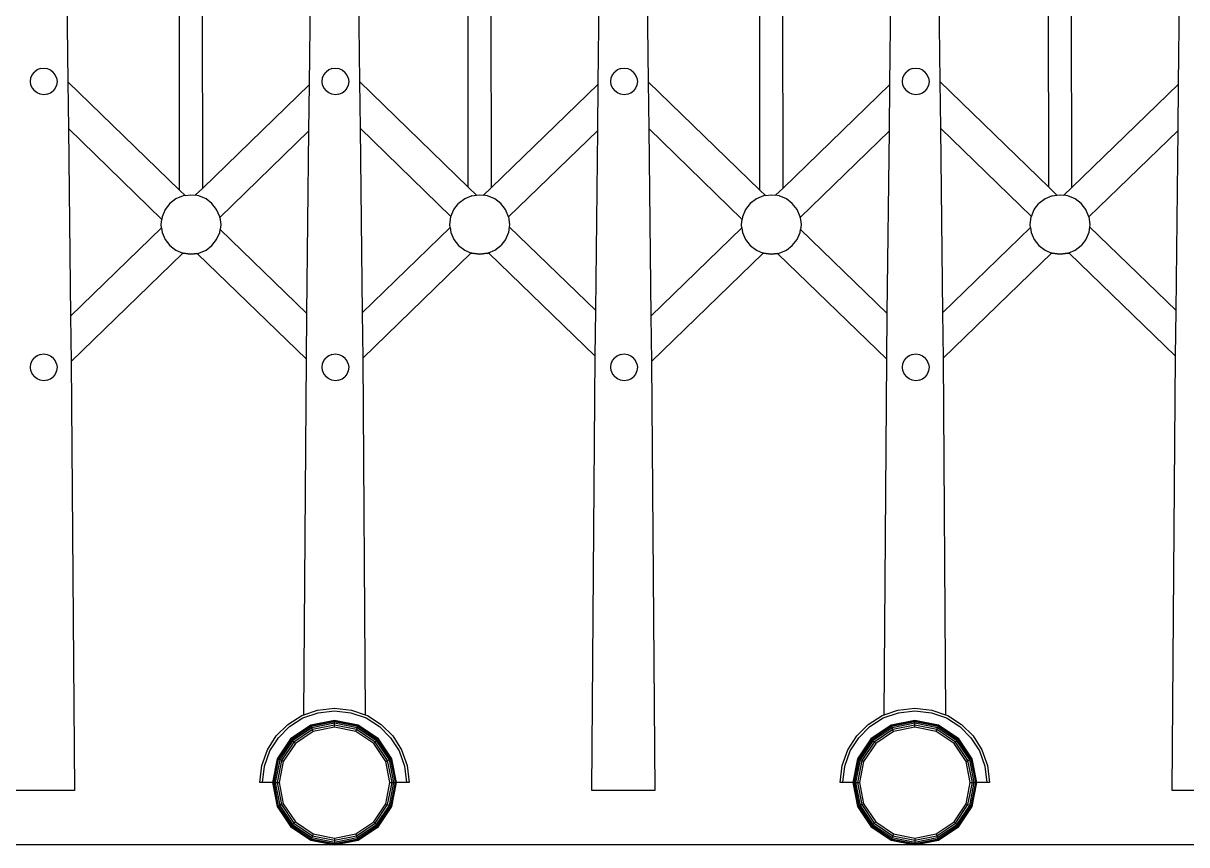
# Model space of a CAD drawing. Extents: x -4210259 to 293730, y -7499 to 868879.
# Drawn here: x -2197521 to -2196470, y 490267 to 491009 of the extents above; entities that cross this region are included whole.
import ezdxf

# ---------------------------------------------------------------- set-up
doc = ezdxf.new("R2010")
doc.units = 0
doc.header["$LTSCALE"] = 1000
doc.header["$MEASUREMENT"] = 0
doc.layers.add('A-SFCE', color=30, linetype='Continuous')

# ---------------------------------------------------------------- blocks, each defined once
blk = doc.blocks.new('A$C4A4B1E4B')
at = {"color": 250}
for p, q in [((-1060.9, 610.1), (-1061, 916.4)), ((-1040.1, 609.6), (-1040.2, 916.8)), ((-536.8, 610.1), (-536.9, 916.4)), ((-516, 609.6), (-516.1, 916.8)), ((-1321.6, 607.3), (-1321.7, 913.7)), ((-1300.8, 609.2), (-1300.9, 913.9)), ((-797.5, 607.3), (-797.6, 913.7)), ((-776.7, 609.2), (-776.8, 913.9)), ((-1160.5, 820), (-1159.2, 705.4)), ((-943.6, 703.2), (-942.2, 821.8)), ((-636.4, 820), (-635.1, 705.4)), ((-419.5, 703.2), (-418.1, 821.8)), ((-1423.8, 814.7), (-1422.6, 705.1)), ((-1204.3, 702.7), (-1203, 819)), ((-899.7, 814.7), (-898.5, 705.1)), ((-680.2, 702.7), (-678.9, 819)), ((-1450.4, 715.9), (-1452.8, 714)), ((-1447.5, 717.1), (-1450.4, 715.9)), ((-1447.5, 717.1), (-1444.3, 717.5)), ((-1444.3, 717.5), (-1441.1, 717.1)), ((-1441.1, 717.1), (-1438.2, 715.9)), ((-1438.2, 715.9), (-1435.8, 714)), ((-1187, 715.9), (-1189.4, 714)), ((-1184.1, 717.1), (-1187, 715.9)), ((-1184.1, 717.1), (-1180.9, 717.5)), ((-1180.9, 717.5), (-1177.8, 717.1)), ((-1177.8, 717.1), (-1174.9, 715.9)), ((-1174.9, 715.9), (-1172.4, 714)), ((-926.3, 715.9), (-928.7, 714)), ((-923.4, 717.1), (-926.3, 715.9)), ((-923.4, 717.1), (-920.2, 717.5)), ((-920.2, 717.5), (-917, 717.1)), ((-917, 717.1), (-914.1, 715.9)), ((-914.1, 715.9), (-911.7, 714)), ((-662.9, 715.9), (-665.3, 714)), ((-660, 717.1), (-662.9, 715.9)), ((-660, 717.1), (-656.8, 717.5)), ((-656.8, 717.5), (-653.6, 717.1)), ((-653.6, 717.1), (-650.8, 715.9)), ((-650.8, 715.9), (-648.3, 714)), ((-1456.3, 705.5), (-1455.9, 708.7)), ((-1455.9, 702.3), (-1456.3, 705.5)), ((-1455.9, 708.7), (-1454.7, 711.6)), ((-1454.7, 711.6), (-1452.8, 714)), ((-1433.9, 711.6), (-1435.8, 714)), ((-1432.7, 708.7), (-1433.9, 711.6)), ((-1432.7, 708.7), (-1432.3, 705.5)), ((-1432.3, 705.5), (-1432.7, 702.3)), ((-1422.6, 705.1), (-1321.6, 607.3)), ((-1422.6, 705.1), (-1422.1, 662.9)), ((-1193, 705.5), (-1192.5, 708.7)), ((-1192.5, 702.3), (-1193, 705.5)), ((-1192.5, 708.7), (-1191.3, 711.6)), ((-1191.3, 711.6), (-1189.4, 714)), ((-1170.6, 711.6), (-1172.4, 714)), ((-1169.3, 708.7), (-1170.6, 711.6)), ((-1169.3, 708.7), (-1168.9, 705.5)), ((-1168.9, 705.5), (-1169.3, 702.3)), ((-1159.2, 705.4), (-1060.9, 610.1)), ((-1159.2, 705.4), (-1158.7, 663.2)), ((-932.2, 705.5), (-931.8, 708.7)), ((-931.8, 702.3), (-932.2, 705.5)), ((-931.8, 708.7), (-930.6, 711.6)), ((-930.6, 711.6), (-928.7, 714)), ((-909.8, 711.6), (-911.7, 714)), ((-908.6, 708.7), (-909.8, 711.6)), ((-908.6, 708.7), (-908.2, 705.5)), ((-908.2, 705.5), (-908.6, 702.3)), ((-898.5, 705.1), (-797.5, 607.3)), ((-898.5, 705.1), (-898, 662.9)), ((-668.9, 705.5), (-668.4, 708.7)), ((-668.4, 702.3), (-668.9, 705.5)), ((-668.4, 708.7), (-667.2, 711.6)), ((-667.2, 711.6), (-665.3, 714)), ((-646.5, 711.6), (-648.3, 714)), ((-645.2, 708.7), (-646.5, 711.6)), ((-645.2, 708.7), (-644.8, 705.5)), ((-644.8, 705.5), (-645.2, 702.3)), ((-635.1, 705.4), (-536.8, 610.1)), ((-635.1, 705.4), (-634.6, 663.2)), ((-1455.9, 702.3), (-1454.7, 699.5)), ((-1454.7, 699.5), (-1452.8, 697)), ((-1450.4, 695.1), (-1452.8, 697)), ((-1447.5, 693.9), (-1450.4, 695.1)), ((-1444.3, 693.5), (-1447.5, 693.9)), ((-1441.1, 693.9), (-1444.3, 693.5)), ((-1441.1, 693.9), (-1438.2, 695.1)), ((-1438.2, 695.1), (-1435.8, 697)), ((-1433.9, 699.5), (-1435.8, 697)), ((-1432.7, 702.3), (-1433.9, 699.5)), ((-1300.8, 609.2), (-1204.3, 702.7)), ((-1204.8, 660.9), (-1204.3, 702.7)), ((-1192.5, 702.3), (-1191.3, 699.5)), ((-1191.3, 699.5), (-1189.4, 697)), ((-1187, 695.1), (-1189.4, 697)), ((-1184.1, 693.9), (-1187, 695.1)), ((-1180.9, 693.5), (-1184.1, 693.9)), ((-1177.8, 693.9), (-1180.9, 693.5)), ((-1177.8, 693.9), (-1174.9, 695.1)), ((-1174.9, 695.1), (-1172.4, 697)), ((-1170.6, 699.5), (-1172.4, 697)), ((-1169.3, 702.3), (-1170.6, 699.5)), ((-1040.1, 609.6), (-943.6, 703.2)), ((-944, 661.3), (-943.6, 703.2)), ((-931.8, 702.3), (-930.6, 699.5)), ((-930.6, 699.5), (-928.7, 697)), ((-926.3, 695.1), (-928.7, 697)), ((-923.4, 693.9), (-926.3, 695.1)), ((-920.2, 693.5), (-923.4, 693.9)), ((-917, 693.9), (-920.2, 693.5)), ((-917, 693.9), (-914.1, 695.1)), ((-914.1, 695.1), (-911.7, 697)), ((-909.8, 699.5), (-911.7, 697)), ((-908.6, 702.3), (-909.8, 699.5)), ((-776.7, 609.2), (-680.2, 702.7)), ((-680.7, 660.9), (-680.2, 702.7)), ((-668.4, 702.3), (-667.2, 699.5)), ((-667.2, 699.5), (-665.3, 697)), ((-662.9, 695.1), (-665.3, 697)), ((-660, 693.9), (-662.9, 695.1)), ((-656.8, 693.5), (-660, 693.9)), ((-653.6, 693.9), (-656.8, 693.5)), ((-653.6, 693.9), (-650.8, 695.1)), ((-650.8, 695.1), (-648.3, 697)), ((-646.5, 699.5), (-648.3, 697)), ((-645.2, 702.3), (-646.5, 699.5)), ((-516, 609.6), (-419.5, 703.2)), ((-419.9, 661.3), (-419.5, 703.2)), ((-1337.6, 581), (-1422.1, 662.9)), ((-1422.1, 662.9), (-1420.1, 493.5)), ((-1076.6, 583.5), (-1158.7, 663.2)), ((-1158.7, 663.2), (-1156.8, 496.5)), ((-813.5, 581), (-898, 662.9)), ((-898, 662.9), (-896, 493.5)), ((-552.4, 583.5), (-634.6, 663.2)), ((-634.6, 663.2), (-632.7, 496.5)), ((-1204.8, 660.9), (-1285.4, 582.8)), ((-1206.7, 495.9), (-1204.8, 660.9)), ((-944, 661.3), (-1024.7, 583.2)), ((-945.9, 498.7), (-944, 661.3)), ((-680.7, 660.9), (-761.2, 582.8)), ((-682.6, 495.9), (-680.7, 660.9)), ((-419.9, 661.3), (-500.6, 583.2)), ((-421.8, 498.7), (-419.9, 661.3)), ((-1060.9, 610.1), (-1053.4, 602.8)), ((-1040.1, 609.6), (-1047.2, 602.7)), ((-536.8, 610.1), (-529.3, 602.8)), ((-516, 609.6), (-523.1, 602.7)), ((-1325, 599.5), (-1330.4, 595.3)), ((-1318.5, 602.2), (-1325, 599.5)), ((-1321.6, 607.3), (-1316.7, 602.5)), ((-1316.7, 602.5), (-1318.5, 602.2)), ((-1316.7, 602.5), (-1311.4, 603.2)), ((-1311.4, 603.2), (-1307.5, 602.7)), ((-1307.5, 602.7), (-1300.8, 609.2)), ((-1304.2, 602.2), (-1307.5, 602.7)), ((-1297.8, 599.5), (-1304.2, 602.2)), ((-1292.4, 595.3), (-1297.8, 599.5)), ((-1064.2, 599.5), (-1069.7, 595.3)), ((-1057.8, 602.2), (-1064.2, 599.5)), ((-1057.8, 602.2), (-1053.4, 602.8)), ((-1053.4, 602.8), (-1050.6, 603.2)), ((-1050.6, 603.2), (-1047.2, 602.7)), ((-1043.5, 602.2), (-1047.2, 602.7)), ((-1037.1, 599.5), (-1043.5, 602.2)), ((-1031.6, 595.3), (-1037.1, 599.5)), ((-800.8, 599.5), (-806.3, 595.3)), ((-794.4, 602.2), (-800.8, 599.5)), ((-797.5, 607.3), (-792.6, 602.5)), ((-792.6, 602.5), (-794.4, 602.2)), ((-792.6, 602.5), (-787.3, 603.2)), ((-787.3, 603.2), (-783.4, 602.7)), ((-783.4, 602.7), (-776.7, 609.2)), ((-780.1, 602.2), (-783.4, 602.7)), ((-773.7, 599.5), (-780.1, 602.2)), ((-768.3, 595.3), (-773.7, 599.5)), ((-540.1, 599.5), (-545.6, 595.3)), ((-533.7, 602.2), (-540.1, 599.5)), ((-533.7, 602.2), (-529.3, 602.8)), ((-529.3, 602.8), (-526.5, 603.2)), ((-526.5, 603.2), (-523.1, 602.7)), ((-519.4, 602.2), (-523.1, 602.7)), ((-513, 599.5), (-519.4, 602.2)), ((-507.5, 595.3), (-513, 599.5)), ((-1334.6, 589.9), (-1337.3, 583.4)), ((-1330.4, 595.3), (-1334.6, 589.9)), ((-1288.2, 589.9), (-1292.4, 595.3)), ((-1285.4, 583.4), (-1288.2, 589.9)), ((-1076.6, 583.5), (-1073.9, 589.9)), ((-1073.9, 589.9), (-1069.7, 595.3)), ((-1027.4, 589.9), (-1031.6, 595.3)), ((-1024.7, 583.4), (-1027.4, 589.9)), ((-810.5, 589.9), (-813.2, 583.4)), ((-806.3, 595.3), (-810.5, 589.9)), ((-764, 589.9), (-768.3, 595.3)), ((-761.3, 583.4), (-764, 589.9)), ((-552.4, 583.5), (-549.8, 589.9)), ((-549.8, 589.9), (-545.6, 595.3)), ((-503.3, 589.9), (-507.5, 595.3)), ((-500.6, 583.4), (-503.3, 589.9)), ((-1338.3, 576.3), (-1337.6, 581)), ((-1337.3, 583.4), (-1337.6, 581)), ((-1285.4, 582.8), (-1285.4, 583.4)), ((-1285.4, 582.8), (-1284.5, 576.3)), ((-1077.5, 576.3), (-1076.6, 583.4)), ((-1076.6, 583.4), (-1076.6, 583.5)), ((-1024.7, 583.2), (-1024.7, 583.4)), ((-1024.7, 583.2), (-1023.7, 576.3)), ((-814.2, 576.3), (-813.5, 581)), ((-813.2, 583.4), (-813.5, 581)), ((-761.2, 582.8), (-761.3, 583.4)), ((-761.2, 582.8), (-760.4, 576.3)), ((-553.4, 576.3), (-552.5, 583.4)), ((-552.5, 583.4), (-552.4, 583.5)), ((-500.6, 583.2), (-500.6, 583.4)), ((-500.6, 583.2), (-499.6, 576.3)), ((-1420.1, 493.5), (-1337.9, 573.2)), ((-1338.3, 576.1), (-1338.3, 576.3)), ((-1338.3, 576), (-1338.3, 576.1)), ((-1337.9, 573.3), (-1338.3, 576.1)), ((-1337.9, 573.2), (-1338.3, 576)), ((-1337.9, 573.2), (-1337.9, 573.3)), ((-1337.9, 573.3), (-1337.3, 569.2)), ((-1337.3, 569.2), (-1334.6, 562.7)), ((-1288.2, 562.7), (-1285.4, 569.2)), ((-1285.4, 569.2), (-1285.1, 571.8)), ((-1284.5, 576.1), (-1285.1, 571.8)), ((-1285.1, 571.8), (-1285, 571.8)), ((-1284.5, 576), (-1285, 571.8)), ((-1285, 571.8), (-1206.7, 495.9)), ((-1284.5, 576.3), (-1284.5, 576.1)), ((-1284.5, 576.1), (-1284.5, 576)), ((-1156.8, 496.5), (-1077.2, 573.6)), ((-1077.5, 576.1), (-1077.5, 576.3)), ((-1077.5, 576), (-1077.5, 576.1)), ((-1077.2, 573.6), (-1077.5, 576.1)), ((-1077.2, 573.6), (-1077.5, 576)), ((-1077.2, 573.6), (-1076.6, 569.2)), ((-1077.2, 573.6), (-1077.2, 573.6)), ((-1076.6, 569.2), (-1073.9, 562.7)), ((-1024.7, 569.2), (-1027.4, 562.7)), ((-1024, 574.3), (-1024.7, 569.2)), ((-1023.8, 576.1), (-1024, 574.3)), ((-1023.7, 576), (-1024, 574.3)), ((-1024, 574.3), (-945.9, 498.7)), ((-1024, 574.3), (-1024, 574.3)), ((-1023.7, 576.3), (-1023.8, 576.1)), ((-1023.8, 576.1), (-1023.7, 576)), ((-896, 493.5), (-813.8, 573.2)), ((-814.2, 576.1), (-814.2, 576.3)), ((-814.2, 576), (-814.2, 576.1)), ((-813.8, 573.3), (-814.2, 576.1)), ((-813.8, 573.2), (-814.2, 576)), ((-813.8, 573.2), (-813.8, 573.3)), ((-813.8, 573.3), (-813.2, 569.2)), ((-813.2, 569.2), (-810.5, 562.7)), ((-764, 562.7), (-761.3, 569.2)), ((-761.3, 569.2), (-761, 571.8)), ((-760.4, 576.1), (-761, 571.8)), ((-761, 571.8), (-760.9, 571.8)), ((-760.4, 576), (-760.9, 571.8)), ((-760.9, 571.8), (-682.6, 495.9)), ((-760.4, 576.3), (-760.4, 576.1)), ((-760.4, 576.1), (-760.4, 576)), ((-632.7, 496.5), (-553.1, 573.6)), ((-553.4, 576.1), (-553.4, 576.3)), ((-553.4, 576), (-553.4, 576.1)), ((-553.1, 573.6), (-553.4, 576.1)), ((-553.1, 573.6), (-553.4, 576)), ((-553.1, 573.6), (-552.5, 569.2)), ((-553.1, 573.6), (-553.1, 573.6)), ((-552.5, 569.2), (-549.8, 562.7)), ((-500.6, 569.2), (-503.3, 562.7)), ((-499.9, 574.3), (-500.6, 569.2)), ((-499.7, 576.1), (-499.9, 574.3)), ((-499.6, 576), (-499.9, 574.3)), ((-499.9, 574.3), (-421.8, 498.7)), ((-499.9, 574.3), (-499.9, 574.3)), ((-499.6, 576.3), (-499.7, 576.1)), ((-499.7, 576.1), (-499.6, 576)), ((-1334.6, 562.7), (-1330.4, 557.3)), ((-1330.4, 557.3), (-1325, 553.1)), ((-1297.8, 553.1), (-1292.4, 557.3)), ((-1292.4, 557.3), (-1288.2, 562.7)), ((-1073.9, 562.7), (-1069.7, 557.3)), ((-1069.7, 557.3), (-1064.2, 553.1)), ((-1037.1, 553.1), (-1031.6, 557.3)), ((-1027.4, 562.7), (-1031.6, 557.3)), ((-810.5, 562.7), (-806.3, 557.3)), ((-806.3, 557.3), (-800.8, 553.1)), ((-773.7, 553.1), (-768.3, 557.3)), ((-768.3, 557.3), (-764, 562.7)), ((-549.8, 562.7), (-545.6, 557.3)), ((-545.6, 557.3), (-540.1, 553.1)), ((-513, 553.1), (-507.5, 557.3)), ((-503.3, 562.7), (-507.5, 557.3)), ((-1318.9, 550.2), (-1419.7, 452.6)), ((-1325, 553.1), (-1318.7, 550.4)), ((-1318.7, 550.4), (-1318.9, 550.2)), ((-1318.5, 550.1), (-1318.9, 550.2)), ((-1318.5, 550.4), (-1318.7, 550.4)), ((-1311.4, 549.4), (-1318.5, 550.4)), ((-1311.4, 549.1), (-1318.5, 550.1)), ((-1305.8, 550.2), (-1311.4, 549.4)), ((-1305.5, 549.9), (-1311.4, 549.1)), ((-1305.8, 550.2), (-1304.2, 550.4)), ((-1305.5, 549.9), (-1305.8, 550.2)), ((-1207.1, 454.6), (-1305.5, 549.9)), ((-1304.2, 550.4), (-1297.8, 553.1)), ((-1058.5, 550.4), (-1156.3, 455.5)), ((-1064.2, 553.1), (-1058.3, 550.6)), ((-1058.3, 550.6), (-1058.5, 550.4)), ((-1057.8, 550.1), (-1058.5, 550.4)), ((-1057.8, 550.4), (-1058.3, 550.6)), ((-1050.6, 549.4), (-1057.8, 550.4)), ((-1050.6, 549.1), (-1057.8, 550.1)), ((-1043.5, 550.4), (-1050.6, 549.4)), ((-1043.5, 550.1), (-1050.6, 549.1)), ((-1043.5, 550.4), (-1042.7, 550.7)), ((-1043.5, 550.1), (-1042.5, 550.5)), ((-1042.7, 550.7), (-1037.1, 553.1)), ((-1042.5, 550.5), (-1042.7, 550.7)), ((-946.4, 457.4), (-1042.5, 550.5)), ((-794.8, 550.2), (-895.6, 452.6)), ((-800.8, 553.1), (-794.6, 550.4)), ((-794.6, 550.4), (-794.8, 550.2)), ((-794.4, 550.1), (-794.8, 550.2)), ((-794.4, 550.4), (-794.6, 550.4)), ((-787.3, 549.4), (-794.4, 550.4)), ((-787.3, 549.1), (-794.4, 550.1)), ((-781.7, 550.2), (-787.3, 549.4)), ((-781.4, 549.9), (-787.3, 549.1)), ((-781.7, 550.2), (-780.1, 550.4)), ((-781.4, 549.9), (-781.7, 550.2)), ((-683, 454.6), (-781.4, 549.9)), ((-780.1, 550.4), (-773.7, 553.1)), ((-534.4, 550.4), (-632.2, 455.5)), ((-540.1, 553.1), (-534.2, 550.6)), ((-534.2, 550.6), (-534.4, 550.4)), ((-533.7, 550.1), (-534.4, 550.4)), ((-533.7, 550.4), (-534.2, 550.6)), ((-526.5, 549.4), (-533.7, 550.4)), ((-526.5, 549.1), (-533.7, 550.1)), ((-519.4, 550.4), (-526.5, 549.4)), ((-519.4, 550.1), (-526.5, 549.1)), ((-519.4, 550.4), (-518.6, 550.7)), ((-519.4, 550.1), (-518.3, 550.5)), ((-518.6, 550.7), (-513, 553.1)), ((-518.3, 550.5), (-518.6, 550.7)), ((-422.3, 457.4), (-518.3, 550.5)), ((-1207.1, 454.6), (-1206.7, 495.9)), ((-1156.8, 496.5), (-1156.3, 455.5)), ((-946.4, 457.4), (-945.9, 498.7)), ((-683, 454.6), (-682.6, 495.9)), ((-632.7, 496.5), (-632.2, 455.5)), ((-422.3, 457.4), (-421.8, 498.7)), ((-1420.1, 493.5), (-1419.7, 452.6)), ((-896, 493.5), (-895.6, 452.6)), ((-1455.9, 450.6), (-1454.7, 453.4)), ((-1454.7, 453.4), (-1452.8, 455.9)), ((-1450.4, 457.7), (-1452.8, 455.9)), ((-1447.5, 459), (-1450.4, 457.7)), ((-1447.5, 459), (-1444.3, 459.4)), ((-1444.3, 459.4), (-1441.1, 459)), ((-1441.1, 459), (-1438.2, 457.7)), ((-1438.2, 457.7), (-1435.8, 455.9)), ((-1433.9, 453.4), (-1435.8, 455.9)), ((-1432.7, 450.6), (-1433.9, 453.4)), ((-1419.7, 452.6), (-1416.7, 65.3)), ((-1209.4, 133.6), (-1207.1, 454.6)), ((-1192.5, 450.6), (-1191.3, 453.4)), ((-1191.3, 453.4), (-1189.4, 455.9)), ((-1187, 457.7), (-1189.4, 455.9)), ((-1184.1, 459), (-1187, 457.7)), ((-1184.1, 459), (-1180.9, 459.4)), ((-1180.9, 459.4), (-1177.8, 459)), ((-1177.8, 459), (-1174.9, 457.7)), ((-1174.9, 457.7), (-1172.4, 455.9)), ((-1170.6, 453.4), (-1172.4, 455.9)), ((-1169.3, 450.6), (-1170.6, 453.4)), ((-1156.3, 455.5), (-1154.1, 133.6)), ((-949.4, 65.3), (-946.4, 457.4)), ((-931.8, 450.6), (-930.6, 453.4)), ((-930.6, 453.4), (-928.7, 455.9)), ((-926.3, 457.7), (-928.7, 455.9)), ((-923.4, 459), (-926.3, 457.7)), ((-923.4, 459), (-920.2, 459.4)), ((-920.2, 459.4), (-917, 459)), ((-917, 459), (-914.1, 457.7)), ((-914.1, 457.7), (-911.7, 455.9)), ((-909.8, 453.4), (-911.7, 455.9)), ((-908.6, 450.6), (-909.8, 453.4)), ((-895.6, 452.6), (-892.6, 65.3)), ((-685.3, 133.6), (-683, 454.6)), ((-668.4, 450.6), (-667.2, 453.4)), ((-667.2, 453.4), (-665.3, 455.9)), ((-662.9, 457.7), (-665.3, 455.9)), ((-660, 459), (-662.9, 457.7)), ((-660, 459), (-656.8, 459.4)), ((-656.8, 459.4), (-653.6, 459)), ((-653.6, 459), (-650.8, 457.7)), ((-650.8, 457.7), (-648.3, 455.9)), ((-646.5, 453.4), (-648.3, 455.9)), ((-645.2, 450.6), (-646.5, 453.4)), ((-632.2, 455.5), (-630, 133.6)), ((-425.3, 65.3), (-422.3, 457.4)), ((-1456.3, 447.4), (-1455.9, 450.6)), ((-1455.9, 444.2), (-1456.3, 447.4)), ((-1455.9, 444.2), (-1454.7, 441.3)), ((-1454.7, 441.3), (-1452.8, 438.9)), ((-1433.9, 441.3), (-1435.8, 438.9)), ((-1432.7, 444.2), (-1433.9, 441.3)), ((-1432.7, 450.6), (-1432.3, 447.4)), ((-1432.3, 447.4), (-1432.7, 444.2)), ((-1193, 447.4), (-1192.5, 450.6)), ((-1192.5, 444.2), (-1193, 447.4)), ((-1192.5, 444.2), (-1191.3, 441.3)), ((-1191.3, 441.3), (-1189.4, 438.9)), ((-1170.6, 441.3), (-1172.4, 438.9)), ((-1169.3, 444.2), (-1170.6, 441.3)), ((-1169.3, 450.6), (-1168.9, 447.4)), ((-1168.9, 447.4), (-1169.3, 444.2)), ((-932.2, 447.4), (-931.8, 450.6)), ((-931.8, 444.2), (-932.2, 447.4)), ((-931.8, 444.2), (-930.6, 441.3)), ((-930.6, 441.3), (-928.7, 438.9)), ((-909.8, 441.3), (-911.7, 438.9)), ((-908.6, 444.2), (-909.8, 441.3)), ((-908.6, 450.6), (-908.2, 447.4)), ((-908.2, 447.4), (-908.6, 444.2)), ((-668.9, 447.4), (-668.4, 450.6)), ((-668.4, 444.2), (-668.9, 447.4)), ((-668.4, 444.2), (-667.2, 441.3)), ((-667.2, 441.3), (-665.3, 438.9)), ((-646.5, 441.3), (-648.3, 438.9)), ((-645.2, 444.2), (-646.5, 441.3)), ((-645.2, 450.6), (-644.8, 447.4)), ((-644.8, 447.4), (-645.2, 444.2)), ((-1450.4, 437), (-1452.8, 438.9)), ((-1447.5, 435.8), (-1450.4, 437)), ((-1444.3, 435.3), (-1447.5, 435.8)), ((-1441.1, 435.8), (-1444.3, 435.3)), ((-1441.1, 435.8), (-1438.2, 437)), ((-1438.2, 437), (-1435.8, 438.9)), ((-1187, 437), (-1189.4, 438.9)), ((-1184.1, 435.8), (-1187, 437)), ((-1180.9, 435.3), (-1184.1, 435.8)), ((-1177.8, 435.8), (-1180.9, 435.3)), ((-1177.8, 435.8), (-1174.9, 437)), ((-1174.9, 437), (-1172.4, 438.9)), ((-926.3, 437), (-928.7, 438.9)), ((-923.4, 435.8), (-926.3, 437)), ((-920.2, 435.3), (-923.4, 435.8)), ((-917, 435.8), (-920.2, 435.3)), ((-917, 435.8), (-914.1, 437)), ((-914.1, 437), (-911.7, 438.9)), ((-662.9, 437), (-665.3, 438.9)), ((-660, 435.8), (-662.9, 437)), ((-656.8, 435.3), (-660, 435.8)), ((-653.6, 435.8), (-656.8, 435.3)), ((-653.6, 435.8), (-650.8, 437)), ((-650.8, 437), (-648.3, 438.9)), ((-1209.4, 133.6), (-1197.2, 137.9)), ((-1197.2, 137.9), (-1181.7, 139.7)), ((-1196.6, 135.5), (-1181.7, 137.3)), ((-1181.7, 139.7), (-1166.3, 137.9)), ((-1181.7, 137.3), (-1166.9, 135.5)), ((-1166.3, 137.9), (-1154.1, 133.6)), ((-685.3, 133.6), (-673.1, 137.9)), ((-673.1, 137.9), (-657.6, 139.7)), ((-672.5, 135.5), (-657.6, 137.3)), ((-657.6, 139.7), (-642.2, 137.9)), ((-657.6, 137.3), (-642.7, 135.5)), ((-642.2, 137.9), (-630, 133.6)), ((-1223.9, 124.9), (-1211.4, 132.9)), ((-1222.4, 123), (-1210.3, 130.7)), ((-1211.4, 132.9), (-1209.4, 133.6)), ((-1210.3, 130.7), (-1196.6, 135.5)), ((-1181.7, 128.4), (-1203.2, 124.1)), ((-1181.7, 128.1), (-1203.1, 123.8)), ((-1181.7, 127.2), (-1202.7, 123)), ((-1160.3, 124.1), (-1181.7, 128.4)), ((-1181.7, 128.1), (-1181.7, 128.4)), ((-1160.4, 123.8), (-1181.7, 128.1)), ((-1181.7, 127.2), (-1181.7, 128.1)), ((-1160.7, 123), (-1181.7, 127.2)), ((-1181.7, 125.9), (-1181.7, 127.2)), ((-1166.9, 135.5), (-1153.2, 130.7)), ((-1154.1, 133.6), (-1152.1, 132.9)), ((-1153.2, 130.7), (-1141.1, 123)), ((-1152.1, 132.9), (-1139.6, 124.9)), ((-699.8, 124.9), (-687.3, 132.9)), ((-698.2, 123), (-686.2, 130.7)), ((-687.3, 132.9), (-685.3, 133.6)), ((-686.2, 130.7), (-672.5, 135.5)), ((-657.6, 128.4), (-679.1, 124.1)), ((-657.6, 128.1), (-679, 123.8)), ((-657.6, 127.2), (-678.6, 123)), ((-636.2, 124.1), (-657.6, 128.4)), ((-657.6, 128.1), (-657.6, 128.4)), ((-636.3, 123.8), (-657.6, 128.1)), ((-657.6, 127.2), (-657.6, 128.1)), ((-636.6, 123), (-657.6, 127.2)), ((-657.6, 125.9), (-657.6, 127.2)), ((-642.7, 135.5), (-629.1, 130.7)), ((-630, 133.6), (-628, 132.9)), ((-629.1, 130.7), (-617, 123)), ((-628, 132.9), (-615.5, 124.9)), ((-1234.3, 114.5), (-1223.9, 124.9)), ((-1232.4, 112.9), (-1222.4, 123)), ((-1203.2, 124.1), (-1221.4, 111.9)), ((-1203.1, 123.8), (-1221.2, 111.7)), ((-1202.7, 123), (-1220.6, 111.1)), ((-1202.2, 121.8), (-1219.6, 110.2)), ((-1201.6, 120.3), (-1218.4, 109)), ((-1200.9, 118.6), (-1217.1, 107.7)), ((-1203.1, 123.8), (-1203.2, 124.1)), ((-1202.7, 123), (-1203.1, 123.8)), ((-1202.2, 121.8), (-1202.7, 123)), ((-1181.7, 125.9), (-1202.2, 121.8)), ((-1201.6, 120.3), (-1202.2, 121.8)), ((-1181.7, 124.2), (-1201.6, 120.3)), ((-1200.9, 118.6), (-1201.6, 120.3)), ((-1181.7, 122.4), (-1200.9, 118.6)), ((-1161.2, 121.8), (-1181.7, 125.9)), ((-1181.7, 124.2), (-1181.7, 125.9)), ((-1161.9, 120.3), (-1181.7, 124.2)), ((-1181.7, 122.4), (-1181.7, 124.2)), ((-1162.6, 118.6), (-1181.7, 122.4)), ((-1162.6, 118.6), (-1161.9, 120.3)), ((-1146.3, 107.7), (-1162.6, 118.6)), ((-1161.9, 120.3), (-1161.2, 121.8)), ((-1145, 109), (-1161.9, 120.3)), ((-1161.2, 121.8), (-1160.7, 123)), ((-1143.9, 110.2), (-1161.2, 121.8)), ((-1160.7, 123), (-1160.4, 123.8)), ((-1142.9, 111.1), (-1160.7, 123)), ((-1160.4, 123.8), (-1160.3, 124.1)), ((-1142.3, 111.7), (-1160.4, 123.8)), ((-1142.1, 111.9), (-1160.3, 124.1)), ((-1141.1, 123), (-1131.1, 112.9)), ((-1139.6, 124.9), (-1129.2, 114.5)), ((-710.2, 114.5), (-699.8, 124.9)), ((-708.3, 112.9), (-698.2, 123)), ((-679.1, 124.1), (-697.3, 111.9)), ((-679, 123.8), (-697, 111.7)), ((-678.6, 123), (-696.4, 111.1)), ((-678.1, 121.8), (-695.5, 110.2)), ((-677.5, 120.3), (-694.3, 109)), ((-676.8, 118.6), (-693, 107.7)), ((-679, 123.8), (-679.1, 124.1)), ((-678.6, 123), (-679, 123.8)), ((-678.1, 121.8), (-678.6, 123)), ((-657.6, 125.9), (-678.1, 121.8)), ((-677.5, 120.3), (-678.1, 121.8)), ((-657.6, 124.2), (-677.5, 120.3)), ((-676.8, 118.6), (-677.5, 120.3)), ((-657.6, 122.4), (-676.8, 118.6)), ((-637.1, 121.8), (-657.6, 125.9)), ((-657.6, 124.2), (-657.6, 125.9)), ((-637.8, 120.3), (-657.6, 124.2)), ((-657.6, 122.4), (-657.6, 124.2)), ((-638.5, 118.6), (-657.6, 122.4)), ((-638.5, 118.6), (-637.8, 120.3)), ((-622.2, 107.7), (-638.5, 118.6)), ((-637.8, 120.3), (-637.1, 121.8)), ((-620.9, 109), (-637.8, 120.3)), ((-637.1, 121.8), (-636.6, 123)), ((-619.7, 110.2), (-637.1, 121.8)), ((-636.6, 123), (-636.3, 123.8)), ((-618.8, 111.1), (-636.6, 123)), ((-636.3, 123.8), (-636.2, 124.1)), ((-618.2, 111.7), (-636.3, 123.8)), ((-618, 111.9), (-636.2, 124.1)), ((-617, 123), (-607, 112.9)), ((-615.5, 124.9), (-605, 114.5)), ((-1242.3, 101.9), (-1234.3, 114.5)), ((-1240.1, 100.9), (-1232.4, 112.9)), ((-1221.4, 111.9), (-1233.5, 93.8)), ((-1221.2, 111.7), (-1233.2, 93.6)), ((-1220.6, 111.1), (-1232.5, 93.3)), ((-1219.6, 110.2), (-1231.2, 92.8)), ((-1218.4, 109), (-1229.7, 92.2)), ((-1217.1, 107.7), (-1228, 91.5)), ((-1221.2, 111.7), (-1221.4, 111.9)), ((-1220.6, 111.1), (-1221.2, 111.7)), ((-1219.6, 110.2), (-1220.6, 111.1)), ((-1218.4, 109), (-1219.6, 110.2)), ((-1217.1, 107.7), (-1218.4, 109)), ((-1146.3, 107.7), (-1145, 109)), ((-1135.5, 91.5), (-1146.3, 107.7)), ((-1145, 109), (-1143.9, 110.2)), ((-1133.8, 92.2), (-1145, 109)), ((-1143.9, 110.2), (-1142.9, 111.1)), ((-1132.2, 92.8), (-1143.9, 110.2)), ((-1142.9, 111.1), (-1142.3, 111.7)), ((-1131, 93.3), (-1142.9, 111.1)), ((-1142.3, 111.7), (-1142.1, 111.9)), ((-1130.2, 93.6), (-1142.3, 111.7)), ((-1130, 93.8), (-1142.1, 111.9)), ((-1131.1, 112.9), (-1123.4, 100.9)), ((-1129.2, 114.5), (-1121.2, 101.9)), ((-718.2, 101.9), (-710.2, 114.5)), ((-716, 100.9), (-708.3, 112.9)), ((-697.3, 111.9), (-709.4, 93.8)), ((-697, 111.7), (-709.1, 93.6)), ((-696.4, 111.1), (-708.3, 93.3)), ((-695.5, 110.2), (-707.1, 92.8)), ((-694.3, 109), (-705.6, 92.2)), ((-693, 107.7), (-703.9, 91.5)), ((-697, 111.7), (-697.3, 111.9)), ((-696.4, 111.1), (-697, 111.7)), ((-695.5, 110.2), (-696.4, 111.1)), ((-694.3, 109), (-695.5, 110.2)), ((-693, 107.7), (-694.3, 109)), ((-622.2, 107.7), (-620.9, 109)), ((-611.4, 91.5), (-622.2, 107.7)), ((-620.9, 109), (-619.7, 110.2)), ((-609.7, 92.2), (-620.9, 109)), ((-619.7, 110.2), (-618.8, 111.1)), ((-608.1, 92.8), (-619.7, 110.2)), ((-618.8, 111.1), (-618.2, 111.7)), ((-606.9, 93.3), (-618.8, 111.1)), ((-618.2, 111.7), (-618, 111.9)), ((-606.1, 93.6), (-618.2, 111.7)), ((-605.9, 93.8), (-618, 111.9)), ((-607, 112.9), (-599.3, 100.9)), ((-605, 114.5), (-597.1, 101.9)), ((-1247.4, 87.8), (-1242.3, 101.9)), ((-1245, 87.2), (-1240.1, 100.9)), ((-1123.4, 100.9), (-1118.5, 87.2)), ((-1121.2, 101.9), (-1116.1, 87.8)), ((-723.3, 87.8), (-718.2, 101.9)), ((-720.9, 87.2), (-716, 100.9)), ((-599.3, 100.9), (-594.4, 87.2)), ((-597.1, 101.9), (-592, 87.8)), ((-1249.1, 72.3), (-1247.4, 87.8)), ((-1246.7, 72.3), (-1245, 87.2)), ((-1233.5, 93.8), (-1237.8, 72.3)), ((-1233.2, 93.6), (-1237.5, 72.3)), ((-1232.5, 93.3), (-1236.6, 72.3)), ((-1231.2, 92.8), (-1235.3, 72.3)), ((-1229.7, 92.2), (-1233.6, 72.3)), ((-1233.2, 93.6), (-1233.5, 93.8)), ((-1232.5, 93.3), (-1233.2, 93.6)), ((-1231.2, 92.8), (-1232.5, 93.3)), ((-1228, 91.5), (-1231.8, 72.3)), ((-1229.7, 92.2), (-1231.2, 92.8)), ((-1228, 91.5), (-1229.7, 92.2)), ((-1135.5, 91.5), (-1133.8, 92.2)), ((-1131.7, 72.3), (-1135.5, 91.5)), ((-1133.8, 92.2), (-1132.2, 92.8)), ((-1129.8, 72.3), (-1133.8, 92.2)), ((-1132.2, 92.8), (-1131, 93.3)), ((-1128.2, 72.3), (-1132.2, 92.8)), ((-1131, 93.3), (-1130.2, 93.6)), ((-1126.8, 72.3), (-1131, 93.3)), ((-1130.2, 93.6), (-1130, 93.8)), ((-1126, 72.3), (-1130.2, 93.6)), ((-1125.7, 72.3), (-1130, 93.8)), ((-1118.5, 87.2), (-1116.8, 72.3)), ((-1116.1, 87.8), (-1114.3, 72.3)), ((-725, 72.3), (-723.3, 87.8)), ((-722.6, 72.3), (-720.9, 87.2)), ((-709.4, 93.8), (-713.7, 72.3)), ((-709.1, 93.6), (-713.4, 72.3)), ((-708.3, 93.3), (-712.5, 72.3)), ((-707.1, 92.8), (-711.2, 72.3)), ((-705.6, 92.2), (-709.5, 72.3)), ((-709.1, 93.6), (-709.4, 93.8)), ((-708.3, 93.3), (-709.1, 93.6)), ((-707.1, 92.8), (-708.3, 93.3)), ((-703.9, 91.5), (-707.7, 72.3)), ((-705.6, 92.2), (-707.1, 92.8)), ((-703.9, 91.5), (-705.6, 92.2)), ((-611.4, 91.5), (-609.7, 92.2)), ((-607.6, 72.3), (-611.4, 91.5)), ((-609.7, 92.2), (-608.1, 92.8)), ((-605.7, 72.3), (-609.7, 92.2)), ((-608.1, 92.8), (-606.9, 93.3)), ((-604.1, 72.3), (-608.1, 92.8)), ((-606.9, 93.3), (-606.1, 93.6)), ((-602.7, 72.3), (-606.9, 93.3)), ((-606.1, 93.6), (-605.9, 93.8)), ((-601.9, 72.3), (-606.1, 93.6)), ((-601.6, 72.3), (-605.9, 93.8)), ((-594.4, 87.2), (-592.7, 72.3)), ((-592, 87.8), (-590.2, 72.3)), ((-1416.7, 65.3), (-1473.5, 65.3)), ((-1246.7, 72.3), (-1249.1, 72.3)), ((-1237.8, 72.3), (-1246.7, 72.3)), ((-1237.8, 72.3), (-1233.5, 50.9)), ((-1237.8, 72.3), (-1237.5, 72.3)), ((-1237.5, 72.3), (-1233.2, 51)), ((-1237.5, 72.3), (-1236.6, 72.3)), ((-1236.6, 72.3), (-1232.5, 51.3)), ((-1236.6, 72.3), (-1235.3, 72.3)), ((-1235.3, 72.3), (-1231.2, 51.8)), ((-1235.3, 72.3), (-1233.6, 72.3)), ((-1233.6, 72.3), (-1229.7, 52.5)), ((-1233.6, 72.3), (-1231.8, 72.3)), ((-1231.8, 72.3), (-1228, 53.2)), ((-1135.5, 53.2), (-1131.7, 72.3)), ((-1133.8, 52.5), (-1129.8, 72.3)), ((-1132.2, 51.8), (-1128.2, 72.3)), ((-1131.7, 72.3), (-1129.8, 72.3)), ((-1131, 51.3), (-1126.8, 72.3)), ((-1130.2, 51), (-1126, 72.3)), ((-1130, 50.9), (-1125.7, 72.3)), ((-1129.8, 72.3), (-1128.2, 72.3)), ((-1128.2, 72.3), (-1126.8, 72.3)), ((-1126.8, 72.3), (-1126, 72.3)), ((-1126, 72.3), (-1125.7, 72.3)), ((-1116.8, 72.3), (-1125.7, 72.3)), ((-1114.3, 72.3), (-1116.8, 72.3)), ((-892.6, 65.3), (-949.4, 65.3)), ((-722.6, 72.3), (-725, 72.3)), ((-713.7, 72.3), (-722.6, 72.3)), ((-713.7, 72.3), (-709.4, 50.9)), ((-713.7, 72.3), (-713.4, 72.3)), ((-713.4, 72.3), (-709.1, 51)), ((-713.4, 72.3), (-712.5, 72.3)), ((-712.5, 72.3), (-708.3, 51.3)), ((-712.5, 72.3), (-711.2, 72.3)), ((-711.2, 72.3), (-707.1, 51.8)), ((-711.2, 72.3), (-709.5, 72.3)), ((-709.5, 72.3), (-705.6, 52.5)), ((-709.5, 72.3), (-707.7, 72.3)), ((-707.7, 72.3), (-703.9, 53.2)), ((-611.4, 53.2), (-607.6, 72.3)), ((-609.7, 52.5), (-605.7, 72.3)), ((-608.1, 51.8), (-604.1, 72.3)), ((-607.6, 72.3), (-605.7, 72.3)), ((-606.9, 51.3), (-602.7, 72.3)), ((-606.1, 51), (-601.9, 72.3)), ((-605.9, 50.9), (-601.6, 72.3)), ((-605.7, 72.3), (-604.1, 72.3)), ((-604.1, 72.3), (-602.7, 72.3)), ((-602.7, 72.3), (-601.9, 72.3)), ((-601.9, 72.3), (-601.6, 72.3)), ((-592.7, 72.3), (-601.6, 72.3)), ((-590.2, 72.3), (-592.7, 72.3)), ((-368.5, 65.3), (-425.3, 65.3)), ((-1228, 53.2), (-1229.7, 52.5)), ((-1228, 53.2), (-1217.1, 36.9)), ((-1146.3, 36.9), (-1135.5, 53.2)), ((-1135.5, 53.2), (-1133.8, 52.5)), ((-703.9, 53.2), (-705.6, 52.5)), ((-703.9, 53.2), (-693, 36.9)), ((-622.2, 36.9), (-611.4, 53.2)), ((-611.4, 53.2), (-609.7, 52.5)), ((-1233.2, 51), (-1233.5, 50.9)), ((-1233.5, 50.9), (-1221.4, 32.7)), ((-1232.5, 51.3), (-1233.2, 51)), ((-1233.2, 51), (-1221.2, 32.9)), ((-1231.2, 51.8), (-1232.5, 51.3)), ((-1232.5, 51.3), (-1220.6, 33.5)), ((-1229.7, 52.5), (-1231.2, 51.8)), ((-1231.2, 51.8), (-1219.6, 34.4)), ((-1229.7, 52.5), (-1218.4, 35.6)), ((-1145, 35.6), (-1133.8, 52.5)), ((-1143.9, 34.4), (-1132.2, 51.8)), ((-1142.9, 33.5), (-1131, 51.3)), ((-1142.3, 32.9), (-1130.2, 51)), ((-1142.1, 32.7), (-1130, 50.9)), ((-1133.8, 52.5), (-1132.2, 51.8)), ((-1132.2, 51.8), (-1131, 51.3)), ((-1131, 51.3), (-1130.2, 51)), ((-1130.2, 51), (-1130, 50.9)), ((-709.1, 51), (-709.4, 50.9)), ((-709.4, 50.9), (-697.3, 32.7)), ((-708.3, 51.3), (-709.1, 51)), ((-709.1, 51), (-697, 32.9)), ((-707.1, 51.8), (-708.3, 51.3)), ((-708.3, 51.3), (-696.4, 33.5)), ((-705.6, 52.5), (-707.1, 51.8)), ((-707.1, 51.8), (-695.5, 34.4)), ((-705.6, 52.5), (-694.3, 35.6)), ((-620.9, 35.6), (-609.7, 52.5)), ((-619.7, 34.4), (-608.1, 51.8)), ((-618.8, 33.5), (-606.9, 51.3)), ((-618.2, 32.9), (-606.1, 51)), ((-618, 32.7), (-605.9, 50.9)), ((-609.7, 52.5), (-608.1, 51.8)), ((-608.1, 51.8), (-606.9, 51.3)), ((-606.9, 51.3), (-606.1, 51)), ((-606.1, 51), (-605.9, 50.9)), ((-1221.2, 32.9), (-1221.4, 32.7)), ((-1221.4, 32.7), (-1203.2, 20.5)), ((-1220.6, 33.5), (-1221.2, 32.9)), ((-1221.2, 32.9), (-1203.1, 20.8)), ((-1219.6, 34.4), (-1220.6, 33.5)), ((-1220.6, 33.5), (-1202.7, 21.6)), ((-1218.4, 35.6), (-1219.6, 34.4)), ((-1219.6, 34.4), (-1202.2, 22.8)), ((-1217.1, 36.9), (-1218.4, 35.6)), ((-1218.4, 35.6), (-1201.6, 24.4)), ((-1217.1, 36.9), (-1200.9, 26.1)), ((-1162.6, 26.1), (-1146.3, 36.9)), ((-1161.9, 24.4), (-1145, 35.6)), ((-1161.2, 22.8), (-1143.9, 34.4)), ((-1160.7, 21.6), (-1142.9, 33.5)), ((-1160.4, 20.8), (-1142.3, 32.9)), ((-1160.3, 20.5), (-1142.1, 32.7)), ((-1146.3, 36.9), (-1145, 35.6)), ((-1145, 35.6), (-1143.9, 34.4)), ((-1143.9, 34.4), (-1142.9, 33.5)), ((-1142.9, 33.5), (-1142.3, 32.9)), ((-1142.3, 32.9), (-1142.1, 32.7)), ((-697, 32.9), (-697.3, 32.7)), ((-697.3, 32.7), (-679.1, 20.5)), ((-696.4, 33.5), (-697, 32.9)), ((-697, 32.9), (-679, 20.8)), ((-695.5, 34.4), (-696.4, 33.5)), ((-696.4, 33.5), (-678.6, 21.6)), ((-694.3, 35.6), (-695.5, 34.4)), ((-695.5, 34.4), (-678.1, 22.8)), ((-693, 36.9), (-694.3, 35.6)), ((-694.3, 35.6), (-677.5, 24.4)), ((-693, 36.9), (-676.8, 26.1)), ((-638.5, 26.1), (-622.2, 36.9)), ((-637.8, 24.4), (-620.9, 35.6)), ((-637.1, 22.8), (-619.7, 34.4)), ((-636.6, 21.6), (-618.8, 33.5)), ((-636.3, 20.8), (-618.2, 32.9)), ((-636.2, 20.5), (-618, 32.7)), ((-622.2, 36.9), (-620.9, 35.6)), ((-620.9, 35.6), (-619.7, 34.4)), ((-619.7, 34.4), (-618.8, 33.5)), ((-618.8, 33.5), (-618.2, 32.9)), ((-618.2, 32.9), (-618, 32.7)), ((-1202.7, 21.6), (-1203.1, 20.8)), ((-1202.2, 22.8), (-1202.7, 21.6)), ((-1202.7, 21.6), (-1181.7, 17.4)), ((-1201.6, 24.4), (-1202.2, 22.8)), ((-1202.2, 22.8), (-1181.7, 18.7)), ((-1200.9, 26.1), (-1201.6, 24.4)), ((-1201.6, 24.4), (-1181.7, 20.4)), ((-1200.9, 26.1), (-1181.7, 22.3)), ((-1181.7, 22.3), (-1162.6, 26.1)), ((-1181.7, 20.4), (-1161.9, 24.4)), ((-1181.7, 18.7), (-1161.2, 22.8)), ((-1181.7, 22.3), (-1181.7, 20.4)), ((-1181.7, 17.4), (-1160.7, 21.6)), ((-1162.6, 26.1), (-1161.9, 24.4)), ((-1161.9, 24.4), (-1161.2, 22.8)), ((-1161.2, 22.8), (-1160.7, 21.6)), ((-1160.7, 21.6), (-1160.4, 20.8)), ((-678.6, 21.6), (-679, 20.8)), ((-678.1, 22.8), (-678.6, 21.6)), ((-678.6, 21.6), (-657.6, 17.4)), ((-677.5, 24.4), (-678.1, 22.8)), ((-678.1, 22.8), (-657.6, 18.7)), ((-676.8, 26.1), (-677.5, 24.4)), ((-677.5, 24.4), (-657.6, 20.4)), ((-676.8, 26.1), (-657.6, 22.3)), ((-657.6, 22.3), (-638.5, 26.1)), ((-657.6, 20.4), (-637.8, 24.4)), ((-657.6, 18.7), (-637.1, 22.8)), ((-657.6, 22.3), (-657.6, 20.4)), ((-657.6, 17.4), (-636.6, 21.6)), ((-638.5, 26.1), (-637.8, 24.4)), ((-637.8, 24.4), (-637.1, 22.8)), ((-637.1, 22.8), (-636.6, 21.6)), ((-636.6, 21.6), (-636.3, 20.8)), ((-1203.1, 20.8), (-1203.2, 20.5)), ((-1203.2, 20.5), (-1181.7, 16.3)), ((-1203.1, 20.8), (-1181.7, 16.6)), ((-1181.7, 16.6), (-1160.4, 20.8)), ((-1181.7, 16.3), (-1160.3, 20.5)), ((-1181.7, 20.4), (-1181.7, 18.7)), ((-1181.7, 18.7), (-1181.7, 17.4)), ((-1181.7, 17.4), (-1181.7, 16.6)), ((-1181.7, 16.6), (-1181.7, 16.3)), ((-1160.4, 20.8), (-1160.3, 20.5)), ((-679, 20.8), (-679.1, 20.5)), ((-679.1, 20.5), (-657.6, 16.3)), ((-679, 20.8), (-657.6, 16.6)), ((-657.6, 16.6), (-636.3, 20.8)), ((-657.6, 16.3), (-636.2, 20.5)), ((-657.6, 20.4), (-657.6, 18.7)), ((-657.6, 18.7), (-657.6, 17.4)), ((-657.6, 17.4), (-657.6, 16.6)), ((-657.6, 16.6), (-657.6, 16.3)), ((-636.3, 20.8), (-636.2, 20.5))]:
    blk.add_line(p, q, dxfattribs=at)

msp = doc.modelspace()

# ---------------------------------------------------------------- linework, layer by layer
at = {"layer": 'A-SFCE'}
msp.add_lwpolyline([(-2182559.6, 490267.5), (-2200940, 490267.5)], dxfattribs=at)

# ---------------------------------------------------------------- block references
msp.add_blockref('A$C4A4B1E4B', (-2196058.1, 490251.2))

doc.saveas('drawing.dxf')
